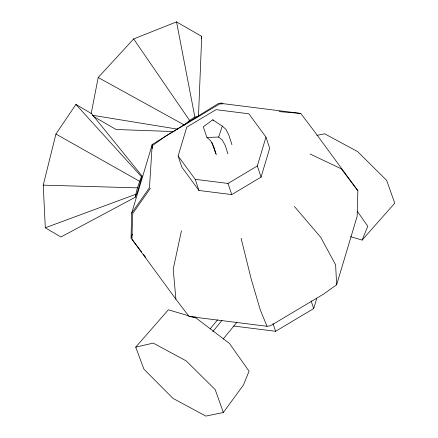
<?xml version="1.0" encoding="UTF-8"?>
<svg xmlns="http://www.w3.org/2000/svg" width="438" height="438" viewBox="0 0 438 438"><rect width="100%" height="100%" fill="white"/><g stroke="black" fill="none" stroke-linecap="round" stroke-linejoin="round"><path stroke-width="0.66" d="M222.345 104.206L221.847 102.99L218.458 103.467L152.221 144.513L131.701 213.06L131.028 238.601L132.402 234.051M153.13 145.137L166.079 135.873L219.367 104.091L222.756 103.609L300.703 113.426L313.882 130.71L357.835 190.683L357.167 216.224L336.647 284.771L323.698 294.035L270.405 325.817L267.021 326.299L189.074 316.482L175.89 299.198L131.937 239.225L132.61 213.684L150.371 188.335M198.496 115.977L201.71 36.376L176.536 21.9L133.656 38.938L98.194 77.51L91.175 113.672M135.331 197.204C136.349 190.103 138.961 183.314 141.408 176.596L142.06 176.016L91.515 113.623L75.922 104.419L55.927 134.044L43.247 185.143L45.3 227.787L60.909 236.996L135.331 197.204L137.412 192.205L142.06 176.016M201.321 38.385L201.71 36.376M181.452 230.744L173.218 269.096L175.89 299.198M178.118 155.999L186.758 127.146L216.065 109.664L248.877 113.798L265.965 137.121L269.693 148.263L261.059 177.116L231.751 194.598L198.94 190.464L181.847 167.141L178.118 155.999L195.211 179.323L198.94 190.464M261.059 177.116L257.33 165.975L265.965 137.121M233.607 326.014L275.584 331.303L313.685 308.582L316.778 298.234M227.908 153.804L225.307 145.586L222.274 140.04L218.655 137.039L222.269 126.133L212.775 119.82L203.292 126.828L206.928 137.472L210.574 140.614L213.804 146.763L216.284 154.756M350.559 236.668L362.133 240.084L367.81 226.211L357.216 211.204M131.701 213.06L149.462 187.71L152.221 144.513L152.457 148.509M188.948 315.897L168.373 309.814L135.714 347.137L143.932 369.152L172.917 398.328L205.827 416.1L223.342 412.492L243.38 385.084L249.058 371.205L229.441 343.414L196.021 317.988L190.875 316.466M210.185 328.856L217.533 319.882M212.835 331.577L221.913 320.496M223.166 339.061L236.996 322.171M362.133 240.084L394.753 203.194L386.612 180.319L357.589 151.575L324.678 133.804L316.816 135.38M185.466 124.272L189.566 120.401L194.866 117.034L198.469 116.656M195.211 179.323L228.023 183.451L257.33 165.975M45.3 227.787L135.725 194.313M135.714 347.137L153.267 343.102L186.177 360.874L215.2 389.617L223.342 412.492M206.928 137.472L218.655 137.039M43.247 185.143L137.521 187.869M174.006 131.586L116.086 129.489L93.261 116.36M279.028 111.602L300.703 113.426M189.074 316.482L192.457 316.767M193.815 316.882L195.846 317.052M92.259 115.232L177.489 129.133M310.104 154.012L341.311 168.838L357.835 190.683M98.194 77.51L184.557 125.131M55.927 134.044L139.634 181.305M222.269 126.133L225.866 129.248L228.8 134.97L231.937 144.688M212.775 119.82L213.673 120.653M75.922 104.419L141.408 176.596M294.402 206.473L320.791 237.385L335.623 264.875L336.647 284.771M131.937 239.225L141.611 252.014M143.226 254.144L145.64 257.341M133.656 38.938L189.566 120.401M267.021 326.299L260.26 309.825L251.166 278.913L241.108 238.261M213.35 146.807L215.808 153.535M311.1 300.862L313.685 308.582M228.023 183.451L231.751 194.598M273 323.589L275.584 331.303M211.948 142.47L213.125 146.193M176.536 21.9L194.866 117.034"/></g></svg>
